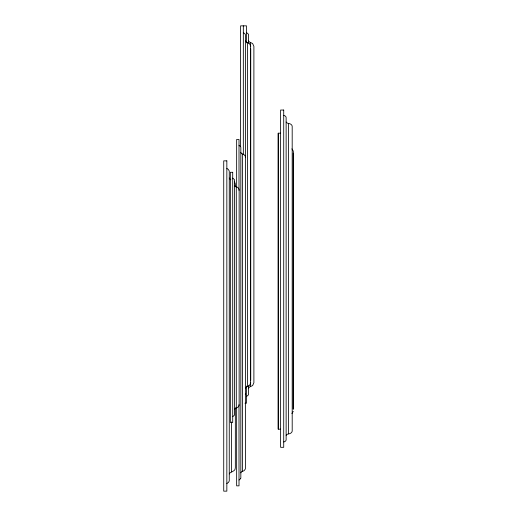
<?xml version="1.0" encoding="UTF-8"?>
<svg xmlns="http://www.w3.org/2000/svg" width="517" height="517" viewBox="0 0 517 517"><rect width="100%" height="100%" fill="white"/><g stroke="black" fill="none" stroke-linecap="round" stroke-linejoin="round"><path stroke-width="0.78" d="M280.647 429.188L278.23 429.188L278.23 133.192L280.647 133.192M250.739 382.716L249.485 385.54L246.234 387.136A4.511 3.186 0 0 0 245.446 388.267M293.268 411.358L291.885 413.529M240.605 478.664L239.009 480.034M246.486 396.539L248.328 394.969A5.551 3.929 0 0 0 248.593 393.76L248.593 385.688M232.702 416.696L234.298 415.325A4.827 3.412 0 0 0 234.531 414.272L234.531 180.517A4.827 3.412 0 0 0 234.304 179.464L232.702 178.1M226.84 483.479L228.352 482.555L229.083 481.333A6.495 4.588 0 0 0 229.257 480.28L229.257 171.728A6.495 4.588 0 0 0 229.083 170.668L228.094 169.201L226.84 168.529M248.599 40.811A4.511 3.186 0 0 0 249.381 41.948L252.639 43.538L253.892 46.356L253.892 382.716L252.639 385.54L249.388 387.136A4.511 3.186 0 0 0 248.599 388.267M235.338 407.9L235.338 467.607C235.616 471.168 231.803 471.381 229.8 473.061A5.519 3.903 0 0 0 229.257 473.979M234.55 409.503A3.664 2.591 0 0 1 235.532 408.262A2.281 1.616 0 0 1 236.288 407.945L237.742 407.377L238.932 405.832A6.43 4.55 0 0 0 239.138 404.675L239.138 190.12A6.43 4.55 0 0 0 238.932 188.957L237.742 187.419L236.288 186.844A2.281 1.616 0 0 1 235.552 186.521A3.664 2.591 0 0 1 234.55 185.286M240.857 472.842A3.664 2.591 0 0 1 241.84 471.601A2.281 1.616 0 0 1 242.596 471.291L244.05 470.716L245.239 469.178A6.43 4.55 0 0 0 245.446 468.014L245.433 35.318A5.551 3.929 0 0 0 245.174 34.109L243.333 32.539M245 403.228L246.486 403.228L246.486 386.063M245.446 40.811A4.511 3.186 0 0 0 246.228 41.948L249.485 43.538L250.739 46.356M240.857 152.476A3.664 2.591 0 0 0 241.84 153.717A2.281 1.616 0 0 0 242.596 154.027L244.05 154.602L245.239 156.147A6.43 4.55 0 0 1 245.446 157.304M246.486 32.539L248.328 34.109A5.551 3.929 0 0 1 248.593 35.318L248.593 43.202M239.009 145.283L240.605 146.654M230.828 179.78L229.8 178.947A5.519 3.903 0 0 1 229.257 178.029M291.885 148.857L293.275 151.029L293.268 409.218L293.275 153.168M234.582 181.945L235.306 183.878L235.338 186.818M286.121 122.012A3.38 2.391 0 0 0 288.441 123.434L288.441 433.925A3.38 2.391 0 0 0 286.121 435.346M278.23 133.192L278.23 429.188M250.739 48.818L250.739 380.26M250.616 42.588L250.616 386.49M247.456 42.588L247.456 386.49M246.486 42.905L246.486 25.85L240.618 25.85L240.618 146.699M243.333 25.85L243.333 154.764M242.596 154.027L242.596 471.291M239.009 190.398L239.009 139.467L236.65 139.467L236.65 187.109M239.009 404.669L239.009 485.851L236.65 485.851L236.65 407.532M236.288 186.844L236.288 407.952M231.577 421.904L231.577 471.937M245.433 393.76A5.551 3.929 0 0 1 245.284 394.678M240.605 146.654A4.827 3.412 0 0 1 240.832 147.707L240.838 477.618A4.827 3.412 0 0 1 240.605 478.664M288.441 433.918A4.323 3.057 0 0 0 292.202 430.913L292.189 126.445A4.323 3.057 0 0 0 288.441 123.44M283.717 441.964A3.283 2.32 0 0 0 286.134 439.741L286.127 117.617A3.283 2.32 0 0 0 283.717 115.394M283.717 110.043L280.615 110.043L280.615 447.315L283.717 447.315L283.717 110.043M226.84 160.858L223.725 160.858L223.725 491.15L226.84 491.15L226.84 160.858M232.702 172.284L230.343 172.284L230.343 422.505L232.702 422.505L232.702 172.284"/></g></svg>
